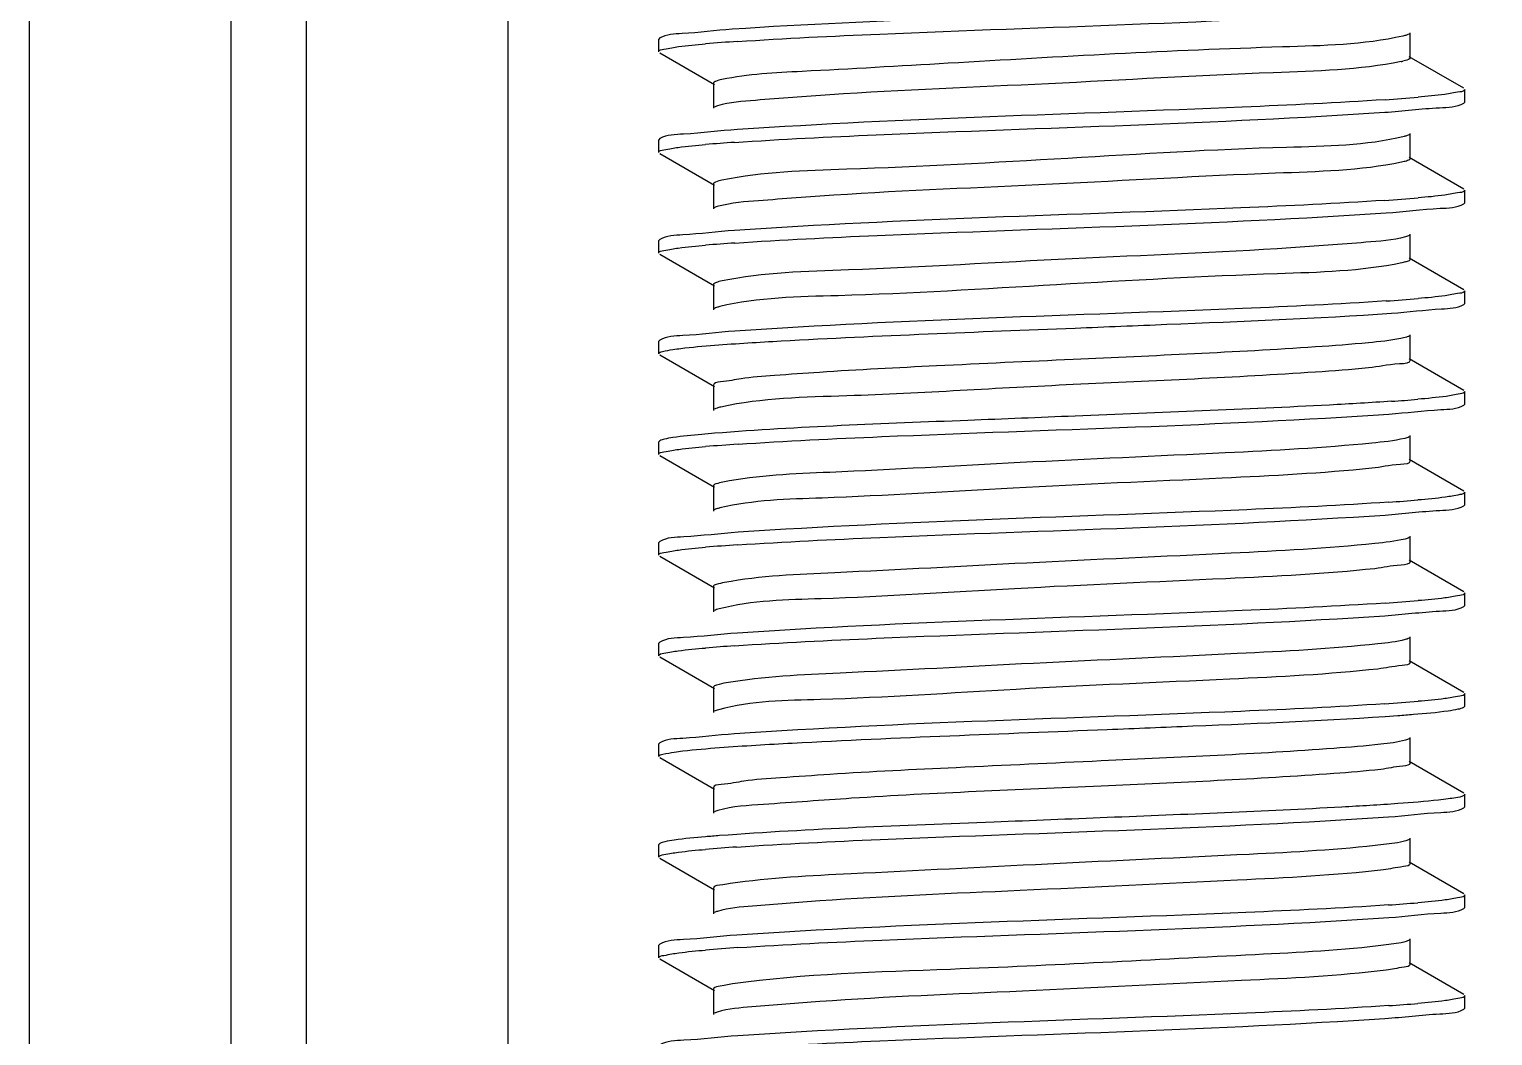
# Model space of a CAD drawing. Extents: x 1725261 to 1937680, y 860327 to 1571294.
# Drawn here: x 1825508.2 to 1825854.1, y 1251105.2 to 1251343.3 of the extents above; entities that cross this region are included whole.
import ezdxf

# ---------------------------------------------------------------- set-up
doc = ezdxf.new("R2010")
doc.units = 0
doc.header["$LTSCALE"] = 1000
doc.header["$MEASUREMENT"] = 0
doc.styles.get("Standard").update_dxf_attribs({"font": 'gbenor.shx', "bigfont": 'gbcbig.shx'})
doc.dimstyles.get("Standard").update_dxf_attribs({"dimtxt": 0.18, "dimasz": 0.18, "dimexe": 0.18, "dimexo": 0.0625, "dimgap": 0.09, "dimtad": 0, "dimtih": 1, "dimtoh": 1, "dimdec": 4, "dimzin": 0, "dimdsep": 46, "dimtxsty": 'Standard', "dimcen": 0.09, "dimadec": 0, "dimazin": 0, "dimtfac": 1, "dimtdec": 4, "dimtofl": 0, "dimtmove": 0, "dimatfit": 3, "dimfxl": 0, "dimtolj": 1, "dimtzin": 0, "dimarcsym": 0})

msp = doc.modelspace()

# ---------------------------------------------------------------- linework, layer by layer
at = {"linetype": 'Continuous'}
for p, q in [((1825508.17, 1253335.18), (1825508.17, 1248594.16)), ((1825555.79, 1253335.18), (1825555.79, 1248594.16)), ((1825573.65, 1253335.18), (1825573.65, 1248594.16)), ((1825621.28, 1253335.18), (1825621.28, 1248594.16)), ((1825657.22, 1251341.19), (1825657, 1251340.93)), ((1825657, 1251337.95), (1825657, 1251340.93)), ((1825657, 1251337.95), (1825657, 1251340.93)), ((1825834.61, 1251336.47), (1825834.61, 1251342.42)), ((1825657.22, 1251337.69), (1825670.15, 1251330.21)), ((1825847.28, 1251329.29), (1825834.35, 1251336.77)), ((1825669.89, 1251330.51), (1825669.89, 1251324.56)), ((1825847.5, 1251326.05), (1825847.5, 1251329.02)), ((1825847.5, 1251326.05), (1825847.5, 1251329.02)), ((1825847.28, 1251325.79), (1825847.5, 1251326.05)), ((1825834.61, 1251312.65), (1825834.61, 1251318.61)), ((1825657.22, 1251317.38), (1825657, 1251317.12)), ((1825657, 1251314.14), (1825657, 1251317.12)), ((1825657, 1251314.14), (1825657, 1251317.12)), ((1825657.22, 1251313.88), (1825670.15, 1251306.4)), ((1825833.18, 1251311.95), (1825832.55, 1251311.8)), ((1825847.28, 1251305.47), (1825834.35, 1251312.96)), ((1825669.89, 1251306.7), (1825669.89, 1251300.75)), ((1825847.5, 1251302.24), (1825847.5, 1251305.21)), ((1825847.5, 1251302.24), (1825847.5, 1251305.21)), ((1825847.28, 1251301.97), (1825847.5, 1251302.24)), ((1825834.61, 1251288.84), (1825834.61, 1251294.79)), ((1825657.22, 1251293.57), (1825657, 1251293.31)), ((1825657, 1251290.33), (1825657, 1251293.31)), ((1825657, 1251290.33), (1825657, 1251293.31)), ((1825657.22, 1251290.07), (1825670.15, 1251282.59)), ((1825833.47, 1251288.21), (1825832.6, 1251288)), ((1825847.28, 1251281.66), (1825834.35, 1251289.14)), ((1825669.89, 1251282.89), (1825669.89, 1251276.93)), ((1825847.5, 1251278.42), (1825847.5, 1251281.4)), ((1825847.5, 1251278.42), (1825847.5, 1251281.4)), ((1825847.28, 1251278.16), (1825847.5, 1251278.42)), ((1825834.61, 1251265.03), (1825834.61, 1251270.98)), ((1825657.22, 1251269.75), (1825657, 1251269.49)), ((1825657, 1251266.52), (1825657, 1251269.49)), ((1825657, 1251266.52), (1825657, 1251269.49)), ((1825657.22, 1251266.26), (1825670.15, 1251258.77)), ((1825847.28, 1251257.85), (1825834.35, 1251265.33)), ((1825669.89, 1251259.07), (1825669.89, 1251253.12)), ((1825847.5, 1251254.61), (1825847.5, 1251257.59)), ((1825847.5, 1251254.61), (1825847.5, 1251257.59)), ((1825847.28, 1251254.35), (1825847.5, 1251254.61)), ((1825657.22, 1251245.94), (1825657, 1251245.68)), ((1825834.61, 1251241.22), (1825834.61, 1251247.17)), ((1825657, 1251242.7), (1825657, 1251245.68)), ((1825657, 1251242.7), (1825657, 1251245.68)), ((1825657.22, 1251242.44), (1825670.15, 1251234.96)), ((1825847.28, 1251234.03), (1825834.35, 1251241.52)), ((1825669.89, 1251235.26), (1825669.89, 1251229.31)), ((1825847.5, 1251230.8), (1825847.5, 1251233.77)), ((1825847.5, 1251230.8), (1825847.5, 1251233.77)), ((1825847.28, 1251230.54), (1825847.5, 1251230.8)), ((1825657.22, 1251222.13), (1825657, 1251221.87)), ((1825657, 1251218.89), (1825657, 1251221.87)), ((1825657, 1251218.89), (1825657, 1251221.87)), ((1825834.61, 1251217.4), (1825834.61, 1251223.36)), ((1825657.22, 1251218.63), (1825670.15, 1251211.15)), ((1825847.28, 1251210.22), (1825834.35, 1251217.7)), ((1825669.89, 1251211.45), (1825669.89, 1251205.5)), ((1825847.5, 1251206.98), (1825847.5, 1251209.96)), ((1825847.5, 1251206.98), (1825847.5, 1251209.96)), ((1825847.28, 1251206.72), (1825847.5, 1251206.98)), ((1825657.22, 1251198.32), (1825657, 1251198.05)), ((1825657, 1251195.08), (1825657, 1251198.05)), ((1825657, 1251195.08), (1825657, 1251198.05)), ((1825834.61, 1251193.59), (1825834.61, 1251199.54)), ((1825657.22, 1251194.82), (1825670.15, 1251187.34)), ((1825847.28, 1251186.41), (1825834.35, 1251193.89)), ((1825669.89, 1251187.64), (1825669.89, 1251181.68)), ((1825847.5, 1251183.17), (1825847.5, 1251186.15)), ((1825847.5, 1251183.17), (1825847.5, 1251186.15)), ((1825847.28, 1251182.91), (1825847.5, 1251183.17)), ((1825657.22, 1251174.5), (1825657, 1251174.24)), ((1825657, 1251171.27), (1825657, 1251174.24)), ((1825657, 1251171.27), (1825657, 1251174.24)), ((1825834.61, 1251169.78), (1825834.61, 1251175.73)), ((1825657.22, 1251171), (1825670.15, 1251163.52)), ((1825847.28, 1251162.6), (1825834.35, 1251170.08)), ((1825669.89, 1251163.82), (1825669.89, 1251157.87)), ((1825847.5, 1251159.36), (1825847.5, 1251162.34)), ((1825847.5, 1251159.36), (1825847.5, 1251162.34)), ((1825847.28, 1251159.1), (1825847.5, 1251159.36)), ((1825657.22, 1251150.69), (1825657, 1251150.43)), ((1825657, 1251147.45), (1825657, 1251150.43)), ((1825657, 1251147.45), (1825657, 1251150.43)), ((1825834.61, 1251145.96), (1825834.61, 1251151.92)), ((1825657.22, 1251147.19), (1825670.15, 1251139.71)), ((1825847.28, 1251138.78), (1825834.35, 1251146.27)), ((1825669.89, 1251140.01), (1825669.89, 1251134.06)), ((1825847.28, 1251135.29), (1825847.5, 1251135.55)), ((1825847.5, 1251135.55), (1825847.5, 1251138.52)), ((1825847.5, 1251135.55), (1825847.5, 1251138.52)), ((1825657.22, 1251126.88), (1825657, 1251126.62)), ((1825657, 1251123.64), (1825657, 1251126.62)), ((1825657, 1251123.64), (1825657, 1251126.62)), ((1825834.61, 1251122.15), (1825834.61, 1251128.1)), ((1825657.22, 1251123.38), (1825670.15, 1251115.9)), ((1825847.28, 1251114.97), (1825834.35, 1251122.45)), ((1825669.89, 1251116.2), (1825669.89, 1251110.24)), ((1825847.5, 1251111.73), (1825847.5, 1251114.71)), ((1825847.5, 1251111.73), (1825847.5, 1251114.71)), ((1825847.28, 1251111.47), (1825847.5, 1251111.73))]:
    msp.add_line(p, q, dxfattribs=at)
for centre, radius, start, end in [((1825703.15, 1250921.68), 419.59, 93.7629, 94.806), ((1825828.6, 1251354.7), 19.48, 281.4729, 282.6156), ((1825801.05, 1251749.06), 423.36, 273.7391, 274.8053), ((1825702.21, 1250909.56), 407.86, 93.8436, 94.8037), ((1825800.97, 1251726.31), 424.43, 273.7327, 274.805), ((1825702.35, 1250884), 409.61, 93.832, 94.8034), ((1825801.41, 1251696.99), 418.9, 273.7674, 274.8061), ((1825803.05, 1251652.52), 398.18, 273.9056, 274.8068), ((1825703.29, 1250824.66), 421.36, 93.7522, 94.8054), ((1825802.2, 1251639.4), 408.9, 273.8366, 274.8035), ((1825703.13, 1250802.84), 419.37, 93.7643, 94.806), ((1825801.04, 1251630.22), 423.59, 273.7377, 274.8053), ((1825702.21, 1250790.55), 407.8, 93.844, 94.8037), ((1825800.96, 1251607.43), 424.61, 273.7316, 274.805), ((1825702.86, 1250734.76), 416, 93.7865, 94.8061), ((1825802.12, 1251545.19), 409.95, 273.8297, 274.8033), ((1825703.27, 1250705.78), 421.18, 93.7533, 94.8055), ((1825802.2, 1251520.39), 408.96, 273.8363, 274.8035)]:
    msp.add_arc(centre, radius, start, end, dxfattribs=at)
for points, knots in [([(1825747.71, 1251346.7), (1825740.59, 1251346.42), (1825716.13, 1251345.42), (1825691.66, 1251344.45), (1825674.34, 1251343.25)], [0, 0, 0, 0, 0.290714, 1, 1, 1, 1]), ([(1825675.61, 1251340.36), (1825686.81, 1251341.11), (1825737.83, 1251343.56), (1825788.91, 1251344.79), (1825828.66, 1251347.44)], [0, 0, 0, 0, 0.219814, 1, 1, 1, 1]), ([(1825674.34, 1251343.25), (1825670.38, 1251342.98), (1825664.82, 1251342.21), (1825658.77, 1251342.08), (1825657.23, 1251341.19)], [0, 0, 0, 0, 0.689661, 1, 1, 1, 1]), ([(1825832.86, 1251341.64), (1825823.56, 1251339.55), (1825787.39, 1251338.81), (1825740.18, 1251336.07), (1825696.06, 1251333.49), (1825678.1, 1251332.66), (1825671.88, 1251331.35)], [0, 0, 0, 0, 0.177164, 0.667524, 0.881863, 1, 1, 1, 1]), ([(1825834.35, 1251342.12), (1825834.17, 1251342.01), (1825833.67, 1251341.83), (1825833.17, 1251341.71), (1825832.86, 1251341.64)], [0, 0, 0, 0, 0.400253, 1, 1, 1, 1]), ([(1825657, 1251337.95), (1825657, 1251338.39), (1825659.32, 1251338.68), (1825660.49, 1251338.99), (1825661.66, 1251339.15)], [0, 0, 0, 0, 0.271257, 1, 1, 1, 1]), ([(1825834.61, 1251336.47), (1825834.61, 1251336.27), (1825833.85, 1251335.91), (1825833.31, 1251335.78), (1825832.86, 1251335.68)], [0, 0, 0, 0, 0.300595, 1, 1, 1, 1]), ([(1825832.48, 1251335.6), (1825822.57, 1251333.59), (1825794.53, 1251332.96), (1825749.64, 1251330.14), (1825708.69, 1251328.75), (1825682.71, 1251326.62), (1825673.73, 1251326.02), (1825670.83, 1251325.13)], [0, 0, 0, 0, 0.187313, 0.515693, 0.835167, 0.943815, 1, 1, 1, 1]), ([(1825671.88, 1251331.35), (1825671.38, 1251331.24), (1825670.78, 1251331.11), (1825669.89, 1251330.73), (1825669.89, 1251330.51)], [0, 0, 0, 0, 0.704879, 1, 1, 1, 1]), ([(1825847.5, 1251329.02), (1825847.5, 1251328.58), (1825845.15, 1251328.3), (1825843.97, 1251327.98), (1825842.79, 1251327.83)], [0, 0, 0, 0, 0.271089, 1, 1, 1, 1]), ([(1825828.66, 1251326.6), (1825817.42, 1251325.85), (1825766.41, 1251323.4), (1825715.33, 1251322.19), (1825675.61, 1251319.53)], [0, 0, 0, 0, 0.220557, 1, 1, 1, 1]), ([(1825828.6, 1251323.62), (1825832.93, 1251323.91), (1825838.98, 1251324.75), (1825845.59, 1251324.82), (1825847.27, 1251325.79)], [0, 0, 0, 0, 0.69122, 1, 1, 1, 1]), ([(1825670.83, 1251325.13), (1825670.7, 1251325.09), (1825670.47, 1251325.02), (1825670.24, 1251324.91), (1825670.15, 1251324.86)], [0, 0, 0, 0, 0.566993, 1, 1, 1, 1]), ([(1825674.87, 1251316.5), (1825686.03, 1251317.26), (1825737.27, 1251319.73), (1825788.58, 1251320.96), (1825828.6, 1251323.62)], [0, 0, 0, 0, 0.218031, 1, 1, 1, 1]), ([(1825675.61, 1251319.53), (1825671.35, 1251319.24), (1825665.39, 1251318.42), (1825658.88, 1251318.33), (1825657.23, 1251317.38)], [0, 0, 0, 0, 0.690963, 1, 1, 1, 1]), ([(1825657, 1251314.14), (1825657, 1251314.57), (1825659.27, 1251314.86), (1825660.42, 1251315.17), (1825661.57, 1251315.32)], [0, 0, 0, 0, 0.271613, 1, 1, 1, 1]), ([(1825833.18, 1251317.9), (1825824.15, 1251315.66), (1825797.3, 1251315.41), (1825753.51, 1251312.63), (1825709.07, 1251310.2), (1825681.57, 1251309.56), (1825671.91, 1251307.54)], [0, 0, 0, 0, 0.172802, 0.492825, 0.816897, 1, 1, 1, 1]), ([(1825834.35, 1251318.31), (1825834.2, 1251318.22), (1825833.82, 1251318.07), (1825833.42, 1251317.96), (1825833.18, 1251317.9)], [0, 0, 0, 0, 0.410783, 1, 1, 1, 1]), ([(1825832.55, 1251311.8), (1825822.79, 1251309.79), (1825795.06, 1251309.18), (1825750.47, 1251306.38), (1825709.61, 1251304.93), (1825683.36, 1251302.9), (1825674.17, 1251302.23), (1825671.1, 1251301.4)], [0, 0, 0, 0, 0.184784, 0.510672, 0.830509, 0.940967, 1, 1, 1, 1]), ([(1825834.61, 1251312.65), (1825834.61, 1251312.49), (1825834.01, 1251312.15), (1825833.55, 1251312.04), (1825833.18, 1251311.95)], [0, 0, 0, 0, 0.308524, 1, 1, 1, 1]), ([(1825671.91, 1251307.54), (1825671.4, 1251307.43), (1825670.79, 1251307.3), (1825669.89, 1251306.92), (1825669.89, 1251306.7)], [0, 0, 0, 0, 0.705132, 1, 1, 1, 1]), ([(1825847.5, 1251305.21), (1825847.5, 1251304.77), (1825845.14, 1251304.49), (1825843.96, 1251304.17), (1825842.77, 1251304.01)], [0, 0, 0, 0, 0.271033, 1, 1, 1, 1]), ([(1825671.1, 1251301.4), (1825670.91, 1251301.35), (1825670.58, 1251301.25), (1825670.27, 1251301.12), (1825670.15, 1251301.05)], [0, 0, 0, 0, 0.580357, 1, 1, 1, 1]), ([(1825828.6, 1251302.78), (1825817.27, 1251302.03), (1825766.02, 1251299.57), (1825714.72, 1251298.38), (1825674.87, 1251295.67)], [0, 0, 0, 0, 0.221461, 1, 1, 1, 1]), ([(1825828.93, 1251299.83), (1825833.18, 1251300.11), (1825839.13, 1251300.94), (1825845.62, 1251301.03), (1825847.27, 1251301.97)], [0, 0, 0, 0, 0.690907, 1, 1, 1, 1]), ([(1825674.98, 1251292.7), (1825686.18, 1251293.46), (1825737.5, 1251295.93), (1825788.88, 1251297.14), (1825828.93, 1251299.83)], [0, 0, 0, 0, 0.218602, 1, 1, 1, 1]), ([(1825674.87, 1251295.67), (1825670.79, 1251295.39), (1825665.06, 1251294.59), (1825658.82, 1251294.48), (1825657.23, 1251293.57)], [0, 0, 0, 0, 0.690198, 1, 1, 1, 1]), ([(1825834.35, 1251294.49), (1825834.24, 1251294.43), (1825833.95, 1251294.3), (1825833.65, 1251294.21), (1825833.47, 1251294.16)], [0, 0, 0, 0, 0.422831, 1, 1, 1, 1]), ([(1825657, 1251290.33), (1825657, 1251290.76), (1825659.29, 1251291.05), (1825660.44, 1251291.36), (1825661.6, 1251291.51)], [0, 0, 0, 0, 0.271515, 1, 1, 1, 1]), ([(1825833.47, 1251294.16), (1825830.44, 1251293.32), (1825821.31, 1251292.67), (1825795.12, 1251290.61), (1825754.24, 1251289.17), (1825709.57, 1251286.37), (1825681.76, 1251285.76), (1825671.96, 1251283.74)], [0, 0, 0, 0, 0.058314, 0.16832, 0.488078, 0.814598, 1, 1, 1, 1]), ([(1825832.6, 1251288), (1825822.98, 1251285.99), (1825795.55, 1251285.35), (1825751.19, 1251282.9), (1825707.38, 1251280.17), (1825680.5, 1251279.86), (1825671.39, 1251277.66)], [0, 0, 0, 0, 0.182564, 0.506012, 0.826068, 1, 1, 1, 1]), ([(1825834.61, 1251288.84), (1825834.61, 1251288.7), (1825834.15, 1251288.39), (1825833.77, 1251288.29), (1825833.47, 1251288.21)], [0, 0, 0, 0, 0.318416, 1, 1, 1, 1]), ([(1825671.96, 1251283.74), (1825671.44, 1251283.63), (1825670.82, 1251283.49), (1825669.89, 1251283.11), (1825669.89, 1251282.89)], [0, 0, 0, 0, 0.705784, 1, 1, 1, 1]), ([(1825847.5, 1251281.4), (1825847.5, 1251280.96), (1825845.18, 1251280.68), (1825844.02, 1251280.36), (1825842.85, 1251280.21)], [0, 0, 0, 0, 0.271288, 1, 1, 1, 1]), ([(1825671.39, 1251277.66), (1825671.14, 1251277.6), (1825670.72, 1251277.48), (1825670.31, 1251277.33), (1825670.15, 1251277.24)], [0, 0, 0, 0, 0.591995, 1, 1, 1, 1]), ([(1825828.93, 1251278.99), (1825817.62, 1251278.23), (1825766.31, 1251275.77), (1825714.93, 1251274.58), (1825674.98, 1251271.86)], [0, 0, 0, 0, 0.220602, 1, 1, 1, 1]), ([(1825830.17, 1251276.1), (1825834.13, 1251276.37), (1825839.68, 1251277.14), (1825845.73, 1251277.27), (1825847.27, 1251278.16)], [0, 0, 0, 0, 0.689629, 1, 1, 1, 1]), ([(1825755.37, 1251272.59), (1825762.61, 1251272.88), (1825787.55, 1251273.9), (1825812.5, 1251274.88), (1825830.17, 1251276.1)], [0, 0, 0, 0, 0.290468, 1, 1, 1, 1]), ([(1825674.98, 1251271.86), (1825670.87, 1251271.58), (1825665.11, 1251270.78), (1825658.83, 1251270.67), (1825657.23, 1251269.75)], [0, 0, 0, 0, 0.690304, 1, 1, 1, 1]), ([(1825670.18, 1251268.53), (1825675.41, 1251268.94), (1825703.79, 1251270.64), (1825732.21, 1251271.67), (1825755.37, 1251272.59)], [0, 0, 0, 0, 0.184687, 1, 1, 1, 1]), ([(1825833.73, 1251270.43), (1825833.29, 1251270.29), (1825830.33, 1251269.64), (1825827.31, 1251269.36), (1825824.76, 1251269.11)], [0, 0, 0, 0, 0.153321, 1, 1, 1, 1]), ([(1825834.35, 1251270.68), (1825834.27, 1251270.63), (1825834.06, 1251270.54), (1825833.85, 1251270.46), (1825833.73, 1251270.43)], [0, 0, 0, 0, 0.43669, 1, 1, 1, 1]), ([(1825657, 1251266.52), (1825657, 1251266.84), (1825658.59, 1251267.17), (1825659.47, 1251267.39), (1825660.3, 1251267.52)], [0, 0, 0, 0, 0.277625, 1, 1, 1, 1]), ([(1825660.3, 1251267.52), (1825660.92, 1251267.61), (1825664.2, 1251268.04), (1825667.5, 1251268.32), (1825670.18, 1251268.53)], [0, 0, 0, 0, 0.190334, 1, 1, 1, 1]), ([(1825824.76, 1251269.11), (1825820.58, 1251268.7), (1825797.33, 1251267.02), (1825774.04, 1251266.03), (1825754.94, 1251265.15)], [0, 0, 0, 0, 0.179859, 1, 1, 1, 1]), ([(1825754.94, 1251265.15), (1825744.16, 1251264.66), (1825724.23, 1251263.72), (1825700.5, 1251262.55), (1825685.39, 1251261.42), (1825677.05, 1251260.85), (1825673.15, 1251259.95), (1825669.89, 1251259.68), (1825669.89, 1251259.07)], [0, 0, 0, 0, 0.37902, 0.702957, 0.82783, 0.920921, 0.978777, 1, 1, 1, 1]), ([(1825834.61, 1251265.03), (1825834.61, 1251264.14), (1825829.52, 1251264.15), (1825827.21, 1251263.39), (1825824.76, 1251263.15)], [0, 0, 0, 0, 0.264851, 1, 1, 1, 1]), ([(1825824.76, 1251263.15), (1825820.58, 1251262.75), (1825797.33, 1251261.06), (1825774.04, 1251260.08), (1825754.94, 1251259.2)], [0, 0, 0, 0, 0.179859, 1, 1, 1, 1]), ([(1825754.94, 1251259.2), (1825737.11, 1251258.38), (1825709.46, 1251256.48), (1825681.4, 1251256.07), (1825671.67, 1251253.91)], [0, 0, 0, 0, 0.641833, 1, 1, 1, 1]), ([(1825847.5, 1251257.59), (1825847.5, 1251257.17), (1825845.34, 1251256.88), (1825844.23, 1251256.58), (1825843.14, 1251256.44)], [0, 0, 0, 0, 0.272355, 1, 1, 1, 1]), ([(1825671.67, 1251253.91), (1825671.36, 1251253.84), (1825670.84, 1251253.71), (1825670.34, 1251253.53), (1825670.15, 1251253.42)], [0, 0, 0, 0, 0.600683, 1, 1, 1, 1]), ([(1825830.17, 1251255.26), (1825825.3, 1251254.93), (1825800.37, 1251253.5), (1825775.43, 1251252.56), (1825755.37, 1251251.76)], [0, 0, 0, 0, 0.195815, 1, 1, 1, 1]), ([(1825829.56, 1251252.25), (1825833.66, 1251252.53), (1825839.41, 1251253.32), (1825845.67, 1251253.43), (1825847.27, 1251254.35)], [0, 0, 0, 0, 0.690247, 1, 1, 1, 1]), ([(1825755.37, 1251251.76), (1825746.93, 1251251.42), (1825718.53, 1251250.25), (1825690.1, 1251249.26), (1825670.18, 1251247.7)], [0, 0, 0, 0, 0.296913, 1, 1, 1, 1]), ([(1825675.71, 1251245.12), (1825687.03, 1251245.88), (1825738.32, 1251248.34), (1825789.66, 1251249.53), (1825829.56, 1251252.25)], [0, 0, 0, 0, 0.220973, 1, 1, 1, 1]), ([(1825660.3, 1251246.68), (1825659.63, 1251246.58), (1825658.6, 1251246.39), (1825657.56, 1251246.13), (1825657.23, 1251245.94)], [0, 0, 0, 0, 0.636492, 1, 1, 1, 1]), ([(1825670.18, 1251247.7), (1825669.16, 1251247.62), (1825665.86, 1251247.34), (1825662.56, 1251247.03), (1825660.3, 1251246.68)], [0, 0, 0, 0, 0.308662, 1, 1, 1, 1]), ([(1825834.35, 1251246.87), (1825834.03, 1251246.68), (1825831.1, 1251245.89), (1825828.13, 1251245.63), (1825825.53, 1251245.37)], [0, 0, 0, 0, 0.12359, 1, 1, 1, 1]), ([(1825657, 1251242.7), (1825657, 1251243.14), (1825659.33, 1251243.43), (1825660.51, 1251243.75), (1825661.69, 1251243.9)], [0, 0, 0, 0, 0.271161, 1, 1, 1, 1]), ([(1825825.53, 1251245.37), (1825814.01, 1251244.21), (1825786.28, 1251242.79), (1825743.55, 1251240.94), (1825704.03, 1251238.61), (1825680.44, 1251237.8), (1825672.14, 1251236.15)], [0, 0, 0, 0, 0.225861, 0.54177, 0.834708, 1, 1, 1, 1]), ([(1825825.53, 1251239.42), (1825813.77, 1251238.23), (1825785.5, 1251236.79), (1825742.13, 1251235), (1825702.69, 1251232.41), (1825679.31, 1251231.93), (1825671.43, 1251230.04)], [0, 0, 0, 0, 0.229569, 0.549908, 0.842706, 1, 1, 1, 1]), ([(1825834.61, 1251241.22), (1825834.61, 1251240.39), (1825829.93, 1251240.33), (1825827.79, 1251239.65), (1825825.53, 1251239.42)], [0, 0, 0, 0, 0.265506, 1, 1, 1, 1]), ([(1825672.14, 1251236.15), (1825671.57, 1251236.04), (1825670.91, 1251235.89), (1825669.89, 1251235.5), (1825669.89, 1251235.26)], [0, 0, 0, 0, 0.707927, 1, 1, 1, 1]), ([(1825847.5, 1251233.77), (1825847.5, 1251233.34), (1825845.22, 1251233.06), (1825844.07, 1251232.74), (1825842.92, 1251232.59)], [0, 0, 0, 0, 0.271556, 1, 1, 1, 1]), ([(1825671.43, 1251230.04), (1825671.17, 1251229.98), (1825670.74, 1251229.86), (1825670.31, 1251229.7), (1825670.15, 1251229.61)], [0, 0, 0, 0, 0.592962, 1, 1, 1, 1]), ([(1825829.56, 1251231.41), (1825818.38, 1251230.65), (1825767.1, 1251228.18), (1825715.75, 1251226.96), (1825675.71, 1251224.28)], [0, 0, 0, 0, 0.218362, 1, 1, 1, 1]), ([(1825828.65, 1251228.37), (1825832.96, 1251228.66), (1825839, 1251229.5), (1825845.6, 1251229.57), (1825847.27, 1251230.54)], [0, 0, 0, 0, 0.691176, 1, 1, 1, 1]), ([(1825675.6, 1251221.3), (1825686.8, 1251222.05), (1825737.81, 1251224.5), (1825788.89, 1251225.72), (1825828.65, 1251228.37)], [0, 0, 0, 0, 0.219771, 1, 1, 1, 1]), ([(1825675.71, 1251224.28), (1825671.43, 1251224), (1825665.43, 1251223.17), (1825658.89, 1251223.08), (1825657.23, 1251222.13)], [0, 0, 0, 0, 0.691058, 1, 1, 1, 1]), ([(1825834.35, 1251223.05), (1825834.05, 1251222.88), (1825831.38, 1251222.13), (1825828.65, 1251221.89), (1825826.27, 1251221.63)], [0, 0, 0, 0, 0.125811, 1, 1, 1, 1]), ([(1825657, 1251218.89), (1825657, 1251219.33), (1825659.32, 1251219.61), (1825660.49, 1251219.93), (1825661.66, 1251220.08)], [0, 0, 0, 0, 0.271269, 1, 1, 1, 1]), ([(1825826.27, 1251221.63), (1825814.98, 1251220.45), (1825787.52, 1251219.05), (1825744.92, 1251217.17), (1825705.03, 1251214.9), (1825681.07, 1251213.99), (1825672.49, 1251212.4)], [0, 0, 0, 0, 0.220957, 0.535192, 0.830069, 1, 1, 1, 1]), ([(1825826.27, 1251215.68), (1825814.56, 1251214.45), (1825786.14, 1251213.01), (1825742.43, 1251211.23), (1825702.67, 1251208.51), (1825679.07, 1251208.18), (1825671.24, 1251206.18)], [0, 0, 0, 0, 0.227343, 0.549346, 0.844044, 1, 1, 1, 1]), ([(1825834.61, 1251217.4), (1825834.61, 1251216.64), (1825830.33, 1251216.52), (1825828.35, 1251215.9), (1825826.27, 1251215.68)], [0, 0, 0, 0, 0.266267, 1, 1, 1, 1]), ([(1825672.49, 1251212.4), (1825671.83, 1251212.28), (1825671.09, 1251212.11), (1825669.89, 1251211.72), (1825669.89, 1251211.45)], [0, 0, 0, 0, 0.7122, 1, 1, 1, 1]), ([(1825847.5, 1251209.96), (1825847.5, 1251209.52), (1825845.15, 1251209.24), (1825843.97, 1251208.92), (1825842.79, 1251208.76)], [0, 0, 0, 0, 0.271076, 1, 1, 1, 1]), ([(1825671.24, 1251206.18), (1825671.02, 1251206.13), (1825670.65, 1251206.02), (1825670.29, 1251205.88), (1825670.15, 1251205.8)], [0, 0, 0, 0, 0.585894, 1, 1, 1, 1]), ([(1825674.87, 1251197.44), (1825686.03, 1251198.2), (1825737.27, 1251200.67), (1825788.57, 1251201.89), (1825828.59, 1251204.55)], [0, 0, 0, 0, 0.218012, 1, 1, 1, 1]), ([(1825828.65, 1251207.54), (1825817.41, 1251206.79), (1825766.39, 1251204.34), (1825715.31, 1251203.12), (1825675.6, 1251200.46)], [0, 0, 0, 0, 0.2206, 1, 1, 1, 1]), ([(1825828.59, 1251204.55), (1825832.92, 1251204.84), (1825838.98, 1251205.68), (1825845.59, 1251205.76), (1825847.27, 1251206.72)], [0, 0, 0, 0, 0.69123, 1, 1, 1, 1]), ([(1825675.6, 1251200.46), (1825671.34, 1251200.18), (1825665.38, 1251199.35), (1825658.88, 1251199.27), (1825657.23, 1251198.32)], [0, 0, 0, 0, 0.69095, 1, 1, 1, 1]), ([(1825826.98, 1251197.9), (1825815.94, 1251196.69), (1825788.78, 1251195.31), (1825746.37, 1251193.4), (1825706.14, 1251191.19), (1825681.79, 1251190.19), (1825672.92, 1251188.67)], [0, 0, 0, 0, 0.215853, 0.528156, 0.824971, 1, 1, 1, 1]), ([(1825834.35, 1251199.24), (1825834.07, 1251199.08), (1825831.64, 1251198.37), (1825829.15, 1251198.14), (1825826.98, 1251197.9)], [0, 0, 0, 0, 0.128207, 1, 1, 1, 1]), ([(1825657, 1251195.08), (1825657, 1251195.51), (1825659.27, 1251195.8), (1825660.42, 1251196.11), (1825661.56, 1251196.26)], [0, 0, 0, 0, 0.271616, 1, 1, 1, 1]), ([(1825826.98, 1251191.95), (1825815.34, 1251190.67), (1825786.81, 1251189.24), (1825742.79, 1251187.46), (1825702.72, 1251184.62), (1825678.88, 1251184.44), (1825671.09, 1251182.33)], [0, 0, 0, 0, 0.224873, 0.548357, 0.845013, 1, 1, 1, 1]), ([(1825834.61, 1251193.59), (1825834.62, 1251192.89), (1825830.71, 1251192.71), (1825828.89, 1251192.15), (1825826.98, 1251191.95)], [0, 0, 0, 0, 0.267184, 1, 1, 1, 1]), ([(1825672.92, 1251188.67), (1825672.15, 1251188.54), (1825671.31, 1251188.34), (1825669.89, 1251187.94), (1825669.89, 1251187.64)], [0, 0, 0, 0, 0.716288, 1, 1, 1, 1]), ([(1825828.59, 1251183.72), (1825817.25, 1251182.96), (1825766.01, 1251180.51), (1825714.71, 1251179.32), (1825674.87, 1251176.6)], [0, 0, 0, 0, 0.221489, 1, 1, 1, 1]), ([(1825847.5, 1251186.15), (1825847.5, 1251185.7), (1825845.14, 1251185.43), (1825843.96, 1251185.1), (1825842.77, 1251184.95)], [0, 0, 0, 0, 0.271024, 1, 1, 1, 1]), ([(1825671.09, 1251182.33), (1825670.91, 1251182.28), (1825670.58, 1251182.18), (1825670.27, 1251182.06), (1825670.15, 1251181.98)], [0, 0, 0, 0, 0.579461, 1, 1, 1, 1]), ([(1825763, 1251177.65), (1825769.75, 1251177.92), (1825792.67, 1251178.87), (1825815.59, 1251179.79), (1825831.72, 1251180.96)], [0, 0, 0, 0, 0.294536, 1, 1, 1, 1]), ([(1825831.72, 1251180.96), (1825832.94, 1251181.05), (1825836.89, 1251181.35), (1825840.85, 1251181.7), (1825843.56, 1251182.08)], [0, 0, 0, 0, 0.308238, 1, 1, 1, 1]), ([(1825843.56, 1251182.08), (1825844.37, 1251182.19), (1825845.61, 1251182.41), (1825846.88, 1251182.69), (1825847.27, 1251182.91)], [0, 0, 0, 0, 0.643888, 1, 1, 1, 1]), ([(1825671.35, 1251173.37), (1825677.07, 1251173.8), (1825707.61, 1251175.57), (1825738.18, 1251176.65), (1825763, 1251177.65)], [0, 0, 0, 0, 0.18765, 1, 1, 1, 1]), ([(1825674.87, 1251176.6), (1825670.79, 1251176.32), (1825665.06, 1251175.53), (1825658.82, 1251175.42), (1825657.23, 1251174.5)], [0, 0, 0, 0, 0.690195, 1, 1, 1, 1]), ([(1825660.62, 1251172.31), (1825661.3, 1251172.41), (1825664.87, 1251172.86), (1825668.45, 1251173.15), (1825671.35, 1251173.37)], [0, 0, 0, 0, 0.190818, 1, 1, 1, 1]), ([(1825827.66, 1251174.16), (1825823.97, 1251173.74), (1825801.95, 1251171.99), (1825779.89, 1251171.06), (1825761.55, 1251170.21)], [0, 0, 0, 0, 0.168264, 1, 1, 1, 1]), ([(1825834.35, 1251175.43), (1825834.09, 1251175.28), (1825831.89, 1251174.61), (1825829.63, 1251174.39), (1825827.66, 1251174.16)], [0, 0, 0, 0, 0.130748, 1, 1, 1, 1]), ([(1825657, 1251171.27), (1825657, 1251171.62), (1825658.77, 1251171.94), (1825659.71, 1251172.18), (1825660.62, 1251172.31)], [0, 0, 0, 0, 0.275706, 1, 1, 1, 1]), ([(1825761.55, 1251170.21), (1825750.13, 1251169.68), (1825728.81, 1251168.69), (1825703.33, 1251167.48), (1825686.92, 1251166.27), (1825677.76, 1251165.71), (1825673.5, 1251164.71), (1825669.89, 1251164.49), (1825669.89, 1251163.82)], [0, 0, 0, 0, 0.372666, 0.697897, 0.824569, 0.919388, 0.97842, 1, 1, 1, 1]), ([(1825834.61, 1251169.78), (1825834.62, 1251169.14), (1825831.08, 1251168.91), (1825829.4, 1251168.41), (1825827.66, 1251168.21)], [0, 0, 0, 0, 0.268221, 1, 1, 1, 1]), ([(1825827.66, 1251168.21), (1825823.97, 1251167.79), (1825801.95, 1251166.03), (1825779.89, 1251165.1), (1825761.55, 1251164.25)], [0, 0, 0, 0, 0.168264, 1, 1, 1, 1]), ([(1825761.55, 1251164.25), (1825741.88, 1251163.34), (1825715.19, 1251162.42), (1825685.11, 1251160.1), (1825674.45, 1251159.48), (1825670.97, 1251158.49)], [0, 0, 0, 0, 0.650517, 0.880557, 1, 1, 1, 1]), ([(1825831.72, 1251160.12), (1825827.3, 1251159.8), (1825804.41, 1251158.44), (1825781.49, 1251157.55), (1825763, 1251156.81)], [0, 0, 0, 0, 0.19327, 1, 1, 1, 1]), ([(1825843.56, 1251161.24), (1825842.82, 1251161.14), (1825838.88, 1251160.66), (1825834.92, 1251160.35), (1825831.72, 1251160.12)], [0, 0, 0, 0, 0.190506, 1, 1, 1, 1]), ([(1825847.5, 1251162.34), (1825847.5, 1251162.21), (1825846.1, 1251161.33), (1825844.81, 1251161.42), (1825843.56, 1251161.24)], [0, 0, 0, 0, 0.08898, 1, 1, 1, 1]), ([(1825670.97, 1251158.49), (1825670.81, 1251158.44), (1825670.53, 1251158.35), (1825670.26, 1251158.23), (1825670.15, 1251158.17)], [0, 0, 0, 0, 0.573615, 1, 1, 1, 1]), ([(1825763, 1251156.81), (1825754.08, 1251156.45), (1825723.53, 1251155.2), (1825692.95, 1251154.16), (1825671.35, 1251152.54)], [0, 0, 0, 0, 0.291869, 1, 1, 1, 1]), ([(1825675.39, 1251149.85), (1825686.69, 1251150.61), (1825738.06, 1251153.08), (1825789.49, 1251154.27), (1825829.5, 1251156.99)], [0, 0, 0, 0, 0.220168, 1, 1, 1, 1]), ([(1825829.5, 1251156.99), (1825833.61, 1251157.27), (1825839.38, 1251158.07), (1825845.67, 1251158.18), (1825847.27, 1251159.1)], [0, 0, 0, 0, 0.69031, 1, 1, 1, 1]), ([(1825671.35, 1251152.54), (1825670.24, 1251152.45), (1825666.66, 1251152.16), (1825663.08, 1251151.84), (1825660.62, 1251151.48)], [0, 0, 0, 0, 0.308073, 1, 1, 1, 1]), ([(1825660.62, 1251151.48), (1825659.88, 1251151.37), (1825658.75, 1251151.17), (1825657.59, 1251150.9), (1825657.23, 1251150.69)], [0, 0, 0, 0, 0.640469, 1, 1, 1, 1]), ([(1825828.31, 1251150.43), (1825817.78, 1251149.16), (1825791.26, 1251147.84), (1825749.29, 1251145.87), (1825708.41, 1251143.75), (1825683.32, 1251142.61), (1825673.87, 1251141.19)], [0, 0, 0, 0, 0.205692, 0.514145, 0.814818, 1, 1, 1, 1]), ([(1825834.35, 1251151.62), (1825834.11, 1251151.48), (1825832.13, 1251150.85), (1825830.08, 1251150.64), (1825828.31, 1251150.43)], [0, 0, 0, 0, 0.133548, 1, 1, 1, 1]), ([(1825657, 1251147.45), (1825657, 1251147.89), (1825659.3, 1251148.17), (1825660.46, 1251148.49), (1825661.62, 1251148.64)], [0, 0, 0, 0, 0.271401, 1, 1, 1, 1]), ([(1825834.61, 1251145.96), (1825834.62, 1251145.38), (1825831.43, 1251145.1), (1825829.89, 1251144.66), (1825828.31, 1251144.47)], [0, 0, 0, 0, 0.269573, 1, 1, 1, 1]), ([(1825828.31, 1251144.47), (1825816.86, 1251143.1), (1825788.17, 1251141.78), (1825743.77, 1251139.52), (1825705.46, 1251138.02), (1825681.7, 1251136.06), (1825673.54, 1251135.44), (1825670.87, 1251134.64)], [0, 0, 0, 0, 0.219299, 0.545275, 0.845986, 0.946989, 1, 1, 1, 1]), ([(1825673.87, 1251141.19), (1825673.29, 1251141.11), (1825672.16, 1251140.78), (1825669.89, 1251140.82), (1825669.89, 1251140.01)], [0, 0, 0, 0, 0.420943, 1, 1, 1, 1]), ([(1825829.5, 1251136.15), (1825818.27, 1251135.39), (1825766.9, 1251132.92), (1825715.47, 1251131.71), (1825675.39, 1251129.01)], [0, 0, 0, 0, 0.218828, 1, 1, 1, 1]), ([(1825829.56, 1251133.18), (1825833.66, 1251133.46), (1825839.41, 1251134.26), (1825845.67, 1251134.37), (1825847.27, 1251135.29)], [0, 0, 0, 0, 0.69025, 1, 1, 1, 1]), ([(1825847.5, 1251138.52), (1825847.5, 1251138.09), (1825845.21, 1251137.8), (1825844.05, 1251137.49), (1825842.9, 1251137.34)], [0, 0, 0, 0, 0.271495, 1, 1, 1, 1]), ([(1825670.87, 1251134.64), (1825670.73, 1251134.6), (1825670.48, 1251134.52), (1825670.25, 1251134.41), (1825670.15, 1251134.36)], [0, 0, 0, 0, 0.56834, 1, 1, 1, 1]), ([(1825675.7, 1251126.06), (1825687.02, 1251126.81), (1825738.31, 1251129.27), (1825789.65, 1251130.46), (1825829.56, 1251133.18)], [0, 0, 0, 0, 0.220945, 1, 1, 1, 1]), ([(1825675.39, 1251129.01), (1825671.18, 1251128.73), (1825665.29, 1251127.91), (1825658.86, 1251127.82), (1825657.23, 1251126.88)], [0, 0, 0, 0, 0.690745, 1, 1, 1, 1]), ([(1825657, 1251123.64), (1825657, 1251124.08), (1825659.33, 1251124.36), (1825660.51, 1251124.68), (1825661.68, 1251124.83)], [0, 0, 0, 0, 0.27117, 1, 1, 1, 1]), ([(1825828.93, 1251126.69), (1825818.66, 1251125.39), (1825784.26, 1251123.76), (1825732.81, 1251120.85), (1825691.45, 1251119.86), (1825674.39, 1251117.46)], [0, 0, 0, 0, 0.200632, 0.666276, 1, 1, 1, 1]), ([(1825834.35, 1251127.8), (1825834.13, 1251127.68), (1825832.36, 1251127.09), (1825830.51, 1251126.89), (1825828.93, 1251126.69)], [0, 0, 0, 0, 0.136537, 1, 1, 1, 1]), ([(1825834.61, 1251122.15), (1825834.61, 1251121.62), (1825831.77, 1251121.31), (1825830.35, 1251120.91), (1825828.93, 1251120.74)], [0, 0, 0, 0, 0.271092, 1, 1, 1, 1]), ([(1825828.93, 1251120.74), (1825817.59, 1251119.31), (1825788.87, 1251118.02), (1825744.28, 1251115.72), (1825705.59, 1251114.24), (1825681.63, 1251112.22), (1825673.43, 1251111.63), (1825670.79, 1251110.8)], [0, 0, 0, 0, 0.216257, 0.543315, 0.846143, 0.947493, 1, 1, 1, 1]), ([(1825674.39, 1251117.46), (1825673.26, 1251117.3), (1825672.1, 1251117), (1825669.89, 1251116.63), (1825669.89, 1251116.2)], [0, 0, 0, 0, 0.724965, 1, 1, 1, 1]), ([(1825847.5, 1251114.71), (1825847.5, 1251114.28), (1825845.22, 1251113.99), (1825844.07, 1251113.68), (1825842.92, 1251113.53)], [0, 0, 0, 0, 0.271553, 1, 1, 1, 1]), ([(1825829.56, 1251112.35), (1825818.37, 1251111.58), (1825767.09, 1251109.11), (1825715.74, 1251107.9), (1825675.7, 1251105.22)], [0, 0, 0, 0, 0.21838, 1, 1, 1, 1]), ([(1825828.64, 1251109.31), (1825832.95, 1251109.59), (1825839, 1251110.43), (1825845.6, 1251110.51), (1825847.27, 1251111.47)], [0, 0, 0, 0, 0.691188, 1, 1, 1, 1]), ([(1825670.79, 1251110.8), (1825670.66, 1251110.77), (1825670.45, 1251110.69), (1825670.24, 1251110.6), (1825670.15, 1251110.55)], [0, 0, 0, 0, 0.563561, 1, 1, 1, 1]), ([(1825675.58, 1251102.23), (1825686.78, 1251102.99), (1825737.8, 1251105.44), (1825788.87, 1251106.66), (1825828.64, 1251109.31)], [0, 0, 0, 0, 0.219727, 1, 1, 1, 1]), ([(1825675.7, 1251105.22), (1825671.42, 1251104.93), (1825665.43, 1251104.1), (1825658.89, 1251104.02), (1825657.23, 1251103.06)], [0, 0, 0, 0, 0.691048, 1, 1, 1, 1])]:
    msp.add_open_spline(points, degree=3, knots=knots, dxfattribs=at)
for points in [[(1825661.66, 1251339.15), (1825663.76, 1251339.42), (1825665.88, 1251339.61), (1825667.99, 1251339.79)], [(1825842.79, 1251327.83), (1825840.71, 1251327.56), (1825838.61, 1251327.37), (1825836.52, 1251327.19)], [(1825661.57, 1251315.32), (1825663.72, 1251315.6), (1825665.89, 1251315.8), (1825668.06, 1251315.99)], [(1825842.77, 1251304.01), (1825840.7, 1251303.75), (1825838.61, 1251303.55), (1825836.52, 1251303.37)], [(1825661.6, 1251291.51), (1825663.74, 1251291.79), (1825665.9, 1251291.99), (1825668.05, 1251292.17)], [(1825842.85, 1251280.21), (1825840.74, 1251279.94), (1825838.62, 1251279.74), (1825836.5, 1251279.56)], [(1825843.14, 1251256.44), (1825840.91, 1251256.14), (1825838.66, 1251255.93), (1825836.42, 1251255.74)], [(1825661.69, 1251243.9), (1825663.78, 1251244.17), (1825665.89, 1251244.36), (1825667.99, 1251244.54)], [(1825842.92, 1251232.59), (1825840.77, 1251232.31), (1825838.6, 1251232.11), (1825836.44, 1251231.93)], [(1825661.66, 1251220.08), (1825663.76, 1251220.35), (1825665.88, 1251220.55), (1825667.99, 1251220.73)], [(1825842.79, 1251208.76), (1825840.7, 1251208.5), (1825838.61, 1251208.3), (1825836.52, 1251208.12)], [(1825661.56, 1251196.26), (1825663.72, 1251196.54), (1825665.89, 1251196.74), (1825668.06, 1251196.92)], [(1825842.77, 1251184.95), (1825840.69, 1251184.68), (1825838.61, 1251184.49), (1825836.52, 1251184.31)], [(1825661.62, 1251148.64), (1825663.74, 1251148.91), (1825665.88, 1251149.11), (1825668.01, 1251149.29)], [(1825842.9, 1251137.34), (1825840.75, 1251137.06), (1825838.6, 1251136.86), (1825836.45, 1251136.68)], [(1825661.68, 1251124.83), (1825663.78, 1251125.1), (1825665.88, 1251125.3), (1825667.99, 1251125.48)], [(1825842.92, 1251113.53), (1825840.77, 1251113.25), (1825838.6, 1251113.05), (1825836.44, 1251112.87)]]:
    msp.add_open_spline(points, degree=3, dxfattribs=at)

# ---------------------------------------------------------------- leaders
msp.add_leader([(1825779.85, 1250747.01), (1826769.2, 1251193.47)], dimstyle='Standard', override={"dimgap": 20, "dimtad": 0})

doc.saveas('drawing.dxf')
